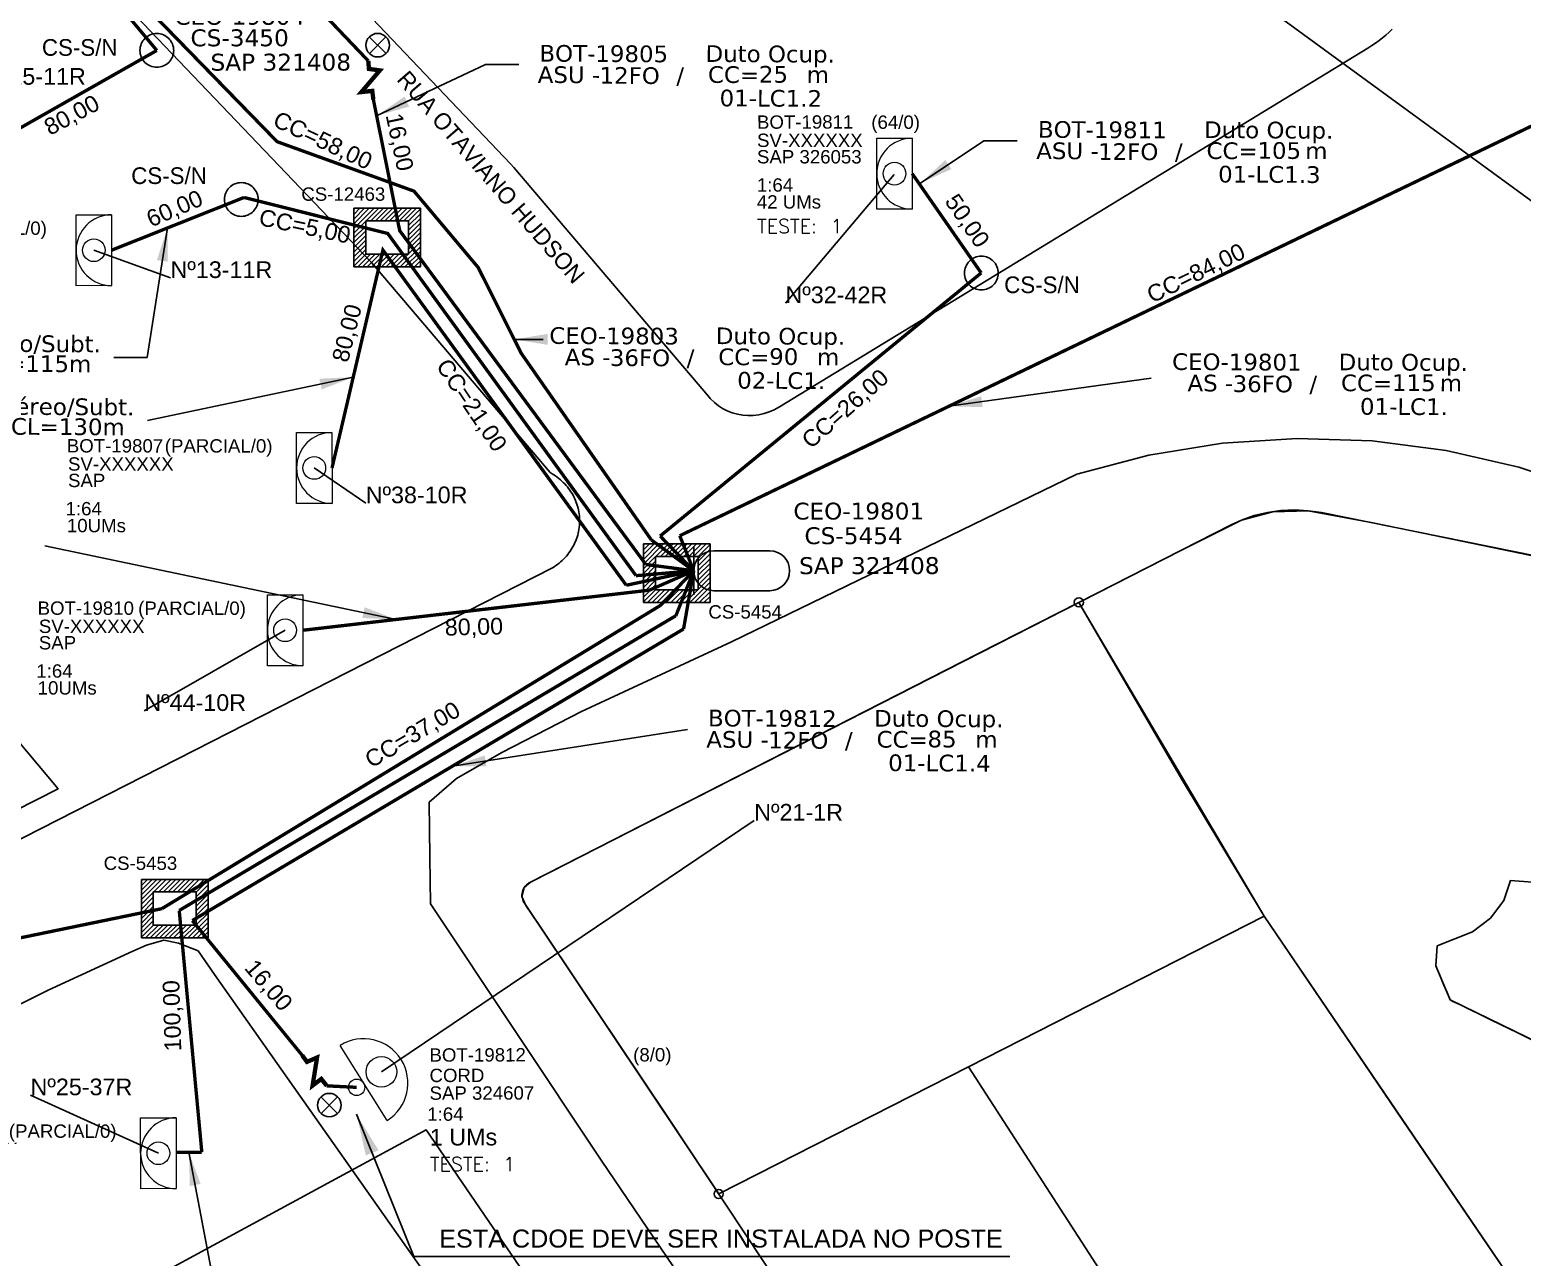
# Model space of a CAD drawing. Header units: millimetres. Extents: x 1075 to 1436, y -3191 to -2905.
# Drawn here: x 1200.5 to 1290, y -3141.6 to -3068 of the extents above; entities that cross this region are included whole.
import ezdxf
from ezdxf.enums import TextEntityAlignment as Align

# ---------------------------------------------------------------- set-up
doc = ezdxf.new("R2010")
doc.units = ezdxf.units.MM
doc.linetypes.add('PHANTOM2', pattern=[1.25, 0.625, -0.125, 0.125, -0.125, 0.125, -0.125])
for name, color, linetype in [('10.0-Cartográfico', 252, 'Continuous'), ('10.1-Caixas Subterrâneas', 5, 'Continuous'), ('10.3-Nome das Ruas', 252, 'Continuous'), ('20.4-CEOS', 1, 'Continuous'), ('20.5-CEO', 1, 'Continuous'), ('CAP a instalar', 1, 'Continuous'), ('E.T.', 7, 'Continuous'), ('label_cabos', 7, 'Continuous'), ('Legenda', 1, 'Continuous'), ('locais', 7, 'Continuous'), ('Subida Lateral', 5, 'Continuous')]:
    doc.layers.add(name, color=color, linetype=linetype)
for name, color, linetype, lineweight in [("20.0-LEGENDA DOS CDO'S", 1, 'Continuous', 0), ('20.1-CDO_INTERIOR', 1, 'Continuous', 0), ('20.2-CDO_POSTE', 1, 'Continuous', 5)]:
    doc.layers.add(name, color=color, linetype=linetype, lineweight=lineweight)
doc.layers.add('DROP DE CLIENTE', color=140, linetype='Continuous', plot=False)
doc.layers.add('EXTRA', color=50, linetype='Continuous', plot=False)
doc.styles.add('ARIAL', font='arial.ttf')
doc.styles.add('DIGICADE', font='arial.ttf')
doc.styles.add('ROMANS', font='romans.shx')
doc.styles.add('siredit', font='verdana.ttf')
doc.styles.add('TELEMAR-RJ', font='arial.ttf')
doc.linetypes.add('FENCELINE1', pattern='A,0.25,-0.1,[133,ltypeshp.shx,S=0.1,R=0,X=-0.1,Y=0],-0.1,1', length=1.45)
doc.dimstyles.new('CC', dxfattribs={"dimtxt": 1, "dimasz": 2, "dimexe": 0.18, "dimexo": 0.0625, "dimgap": 0.09, "dimtad": 0, "dimdec": 0, "dimrnd": 1, "dimzin": 0, "dimdsep": 46, "dimtxsty": 'siredit', "dimblk": 'NONE', "dimcen": 0, "dimse1": 1, "dimse2": 1, "dimsd1": 1, "dimsd2": 1, "dimclrt": 7, "dimadec": 0, "dimazin": 0, "dimtfac": 1, "dimtdec": 0, "dimtofl": 0, "dimtmove": 0, "dimatfit": 3, "dimfxl": 1, "dimtolj": 1, "dimtzin": 0, "dimarcsym": 0})
doc.dimstyles.new('ISO-25', dxfattribs={"dimtxt": 2.5, "dimasz": 2.5, "dimexe": 1.25, "dimexo": 0.625, "dimtad": 1, "dimtxsty": 'Standard', "dimcen": 2.5, "dimadec": 0, "dimazin": 0, "dimtfac": 1, "dimtmove": 0, "dimatfit": 3, "dimfxl": 1, "dimarcsym": 0})

# ---------------------------------------------------------------- blocks, each defined once
blk = doc.blocks.new('MHMZ')
at = {"linetype": 'PHANTOM2'}
blk.add_circle((-0.00000001, 0), 0.00001012, dxfattribs=at)
blk = doc.blocks.new('DV')
at = {"linetype": 'Continuous'}
blk.add_circle((0, 0), 0.00000275, dxfattribs=at)
blk = doc.blocks.new('POSTE')
at = {"layer": 'locais', "color": 10}
for points in [[(1, -0.99), (-1, 0.99)], [(0.99, 1), (-0.99, -1)]]:
    blk.add_lwpolyline(points, dxfattribs=at)
blk.add_circle((0, 0), 1.41, dxfattribs=at)
blk = doc.blocks.new('*X27')
at = {"color": 0, "linetype": 'Continuous'}
for p, q in [((-1.25, 0.34099), (-0.49099, 1.1)), ((-1.25, 0.517767), (-0.667767, 1.1)), ((-1.25, 0.694544), (-0.844544, 1.1)), ((-1.25, 0.87132), (-1.02132, 1.1)), ((-1.25, 1.048097), (-1.198097, 1.1)), ((-1.25, 0.164214), (-0.8035, 0.610714)), ((-0.789214, 0.625), (-0.314214, 1.1)), ((-0.612437, 0.625), (-0.137437, 1.1)), ((-0.43566, 0.625), (0.03934, 1.1)), ((-0.258883, 0.625), (0.216117, 1.1)), ((-0.082107, 0.625), (0.392893, 1.1)), ((0.09467, 0.625), (0.56967, 1.1)), ((0.271447, 0.625), (0.746447, 1.1)), ((0.448223, 0.625), (0.923223, 1.1)), ((0.625, 0.625), (1.1, 1.1)), ((0.801777, 0.625), (1.25, 1.073223)), ((0.8035, 0.449947), (1.25, 0.896447)), ((0.8035, 0.27317), (1.25, 0.71967)), ((-1.25, -0.012563), (-0.8035, 0.433937)), ((-1.25, -0.18934), (-0.8035, 0.25716)), ((-1.25, -0.366117), (-0.8035, 0.080383)), ((0.8035, 0.096393), (1.25, 0.542893)), ((0.8035, -0.080383), (1.25, 0.366117)), ((0.8035, -0.25716), (1.25, 0.18934)), ((0.8035, -0.433937), (1.25, 0.012563)), ((-1.25, -0.542893), (-0.8035, -0.096393)), ((-1.25, -0.71967), (-0.8035, -0.27317)), ((-1.25, -0.896447), (-0.8035, -0.449947)), ((0.49099, -1.1), (1.25, -0.34099)), ((0.667767, -1.1), (1.25, -0.517767)), ((0.8035, -0.610714), (1.25, -0.164214)), ((-1.25, -1.073223), (-0.801777, -0.625)), ((-1.1, -1.1), (-0.625, -0.625)), ((-0.923223, -1.1), (-0.448223, -0.625)), ((-0.746447, -1.1), (-0.271447, -0.625)), ((-0.56967, -1.1), (-0.09467, -0.625)), ((-0.392893, -1.1), (0.082107, -0.625)), ((-0.216117, -1.1), (0.258883, -0.625)), ((-0.03934, -1.1), (0.43566, -0.625)), ((0.137437, -1.1), (0.612437, -0.625)), ((0.314214, -1.1), (0.789214, -0.625)), ((0.844544, -1.1), (1.25, -0.694544)), ((1.02132, -1.1), (1.25, -0.87132)), ((1.198097, -1.1), (1.25, -1.048097))]:
    blk.add_line(p, q, dxfattribs=at)
blk = doc.blocks.new('MANHOLE_MQ')
at = {"color": 0, "linetype": 'Continuous'}
for p, q in [((0.00000623, 0.00000569), (-0.00000627, 0.00000569)), ((-0.00000627, 0.00000569), (-0.00000627, -0.00000531)), ((0.00000623, -0.00000531), (0.00000623, 0.00000569)), ((-0.00000404, 0.00000331), (0.00000399, 0.00000331)), ((-0.00000404, -0.00000294), (-0.00000404, 0.00000331)), ((0.00000399, 0.00000331), (0.00000399, -0.00000294)), ((-0.00000627, -0.00000531), (0.00000623, -0.00000531)), ((0.00000399, -0.00000294), (-0.00000404, -0.00000294)), ((0.00000399, -0.00000294), (0.00000399, -0.00000294))]:
    blk.add_line(p, q, dxfattribs=at)
at = {"color": 0, "linetype": 'Continuous', "xscale": 5e-06, "yscale": 5e-06, "zscale": 1e-05}
blk.add_blockref('*X27', (-0.00000002, 0.00000019), dxfattribs=at)
blk = doc.blocks.new('*U87')
at = {"layer": '20.5-CEO'}
for p, q in [((-1.557, 1.264), (1.8, 1.264)), ((1.8, -1.13), (-1.557, -1.13))]:
    blk.add_line(p, q, dxfattribs=at)
blk.add_lwpolyline([(2.997, -1.376), (2.997, 1.51)], dxfattribs=at)
for centre, start, end in [((-1.557, 0.067), 90, 270), ((1.8, 0.067), 270, 90)]:
    blk.add_arc(centre, 1.197, start, end, dxfattribs=at)
at = {"layer": '20.5-CEO', "color": 7, "style": 'siredit'}
for tag, height, p in [('FID', 1.01, (0.11, 5.605)), ('LOCAL', 1.014, (0.122, 4.234)), ('SAP', 1.014, (0.122, 2.974)), ('FIBRAS_RESERVA', 1.014, (0.122, -1.941))]:
    blk.add_attdef(tag, text='', height=height, dxfattribs=at).set_placement(p, align=Align.TOP_CENTER)
for tag, flags, p in [('ID_ATIVIDADE', 3, (0.11, -3.509)), ('FATOR', 1, (0.11, -4.821))]:
    blk.add_attdef(tag, text='', height=1.01, dxfattribs=dict(at, flags=flags)).set_placement(p, align=Align.TOP_CENTER)
at = {"layer": '20.5-CEO', "color": 7, "style": 'siredit', "flags": 3}
blk.add_attdef('QTDE', (-4.877, -7.055), '', height=1.01, dxfattribs=at)
blk = doc.blocks.new('*U28')
at = {"color": 0}
blk.add_line((2.145, -0.582), (-2.104, -0.684), dxfattribs=at)
for centre, radius in [((-0.004, 0.376), 0.733), ((0.03, -1.026), 0.393)]:
    blk.add_circle(centre, radius, dxfattribs=at)
blk.add_arc((0.02, -0.633), 2.125, 1.37817, 181.37817, dxfattribs=at)
blk = doc.blocks.new('Inst CDOE-8 CAIXA DIST OPT CDOE 48F_8D C_SPL OPTAP')
at = {"layer": "20.0-LEGENDA DOS CDO'S", "color": 0}
for tag, p, style, flags in [('ID_ATIVIDADE', (0.12, 6.472), 'ARIAL', 3), ('FATOR', (7.921, 6.472), 'ARIAL', 1), ('QTDE', (0.235, -0.97), 'DIGICADE', 3)]:
    blk.add_attdef(tag, p, '', height=0.8, rotation=0.11799, dxfattribs=dict(at, style=style, flags=flags))
at = {"layer": "20.0-LEGENDA DOS CDO'S", "color": 0, "style": 'ARIAL'}
for tag, p, height in [('FID', (0.12, 5.248), 0.8), ('FIBRAS_UTILIZADAS', (2.379, 5.263), 0.8), ('CORDOALHA', (0.122, 4.023), 0.8), ('SAP', (0.124, 2.961), 0.8), ('1:XX', (-0.012, 1.7), 0.8), ('UMS', (0.141, 0.217), 1)]:
    blk.add_attdef(tag, p, '', height=height, rotation=0.11799, dxfattribs=at)
blk = doc.blocks.new('Teste  FTTH')
at = {"color": 0, "lineweight": 0, "style": 'ROMANS'}
for tag, p in [('TESTE', (-2.302, -0.29)), ('QTDE', (0.212, -0.29))]:
    blk.add_attdef(tag, p, '', height=0.48, dxfattribs=at)
for tag, p, flags in [('FID', (-2.227, -1.253), 1), ('FATOR', (-2.227, -2.028), 3), ('ID_ATIVIDADE', (-2.227, -2.716), 3)]:
    blk.add_attdef(tag, p, '', height=0.48, dxfattribs=dict(at, flags=flags))
blk = doc.blocks.new('CDOI_CT_ESQ')
at = {"layer": '20.1-CDO_INTERIOR', "color": 8, "lineweight": 18}
blk.add_lwpolyline([(4.922, -0.364), (4.918, 3.885), (7.043, 3.887), (7.047, -0.362)], close=True, dxfattribs=at)
blk.add_circle((5.982, 1.761), 0.68, dxfattribs=at)
blk.add_arc((7.045, 1.762), 2.125, 90.05309, 270.05309, dxfattribs=at)
at = {"layer": "20.0-LEGENDA DOS CDO'S", "color": 8, "style": 'ARIAL'}
for tag, p in [('CDO_N', (-9.298, 2.691)), ('SURVEY', (-9.296, 1.6)), ('SAP', (-9.299, 0.614)), ('1:XX', (-9.305, -1.079)), ('UMS', (-9.306, -2.093))]:
    blk.add_attdef(tag, p, '', height=0.8, rotation=359.97241, dxfattribs=at)
blk.add_attdef('FIBRAS_UTILIZADAS', text='', height=0.8, rotation=359.97241, dxfattribs=at).set_placement((-1.586, 2.687), align=Align.CENTER)
blk = doc.blocks.new('Inst CDOI-64')
at = {"layer": '20.1-CDO_INTERIOR', "color": 1, "lineweight": 18}
blk.add_lwpolyline([(-2.119, -2.126), (-2.121, 2.124), (0.004, 2.125), (0.006, -2.125)], close=True, dxfattribs=at)
blk.add_circle((-1.057, -0.001), 0.68, dxfattribs=at)
blk.add_arc((0.005, 0), 2.125, 90.02759, 270.02759, dxfattribs=at)
at = {"layer": "20.0-LEGENDA DOS CDO'S"}
for tag, p, style, flags in [('ID_ATIVIDADE', (-9.298, 3.781), 'ARIAL', 3), ('FATOR', (-1.496, 3.781), 'ARIAL', 1), ('QTDE', (-9.182, -3.661), 'DIGICADE', 3)]:
    blk.add_attdef(tag, p, '', height=0.8, rotation=0.11799, dxfattribs=dict(at, style=style, flags=flags))
at = {"layer": "20.0-LEGENDA DOS CDO'S", "style": 'ARIAL'}
for tag, p, rotation in [('FID', (-9.298, 2.691), 0.11799), ('SURVEY', (-9.296, 1.6), 359.97241), ('SAP', (-9.299, 0.614), 359.97241), ('1:XX', (-9.305, -1.079), 359.97241), ('UMS', (-9.306, -2.093), 359.97241)]:
    blk.add_attdef(tag, p, '', height=0.8, rotation=rotation, dxfattribs=at)
blk.add_attdef('FIBRAS_UTILIZADAS', text='', height=0.8, rotation=359.97241, dxfattribs=at).set_placement((-0.988, 2.687), align=Align.CENTER)
blk = doc.blocks.new('Inst CB DT OCUP CFOA-SM-ASU-120-S-12')
at = {"layer": 'label_cabos', "color": 0, "style": 'siredit'}
for tag, flags, p in [('ID_ATIVIDADE', 3, (1.314, 2.672)), ('FATOR', 1, (11.56, 2.551))]:
    blk.add_attdef(tag, text='', height=1, rotation=359.69001, dxfattribs=dict(at, flags=flags)).set_placement(p, align=Align.MIDDLE_CENTER)
for tag, p in [('DESTINO_CABO', (3.131, 1.262)), ('TIPO_CABO', (13.108, 1.245)), ('TIPO_CABO', (1.262, -0.005)), ('CABO', (4.686, -0.052)), ('/', (7.714, -0.052)), ('LANCE', (10.909, 0.002)), ('UND', (15.964, 0.002)), ('FID', (13.148, -1.414))]:
    blk.add_attdef(tag, text='', height=1, rotation=359.69001, dxfattribs=at).set_placement(p, align=Align.MIDDLE_CENTER)
blk.add_attdef('QTDE', (12.429, -0.475), '', height=1, rotation=359.69001, dxfattribs=at)
blk = doc.blocks.new('_None')
blk = doc.blocks.new('LEGENDA DOS CABOS')
at = {"layer": 'EXTRA', "color": 0, "style": 'siredit'}
for tag, p in [('ID', (4.601, 0.974)), ('XX', (9.03, 0.974))]:
    blk.add_attdef(tag, text='', height=0.48, rotation=359.69001, dxfattribs=at).set_placement(p, align=Align.MIDDLE_CENTER)
at = {"layer": 'Legenda', "color": 0, "style": 'siredit'}
for tag, p in [('TIPO_CABO', (1.314, -0.005)), ('CABO', (4.686, -0.052)), ('/', (6.809, -0.052)), ('METROS', (10.034, -0.052))]:
    blk.add_attdef(tag, text='', height=0.8, rotation=359.69001, dxfattribs=at).set_placement(p, align=Align.MIDDLE_CENTER)
blk = doc.blocks.new('Inst CB DT OCUP CFOA-SM-AS-80-TS-36')
at = {"layer": 'label_cabos', "color": 0, "style": 'siredit'}
for tag, flags, p in [('ID_ATIVIDADE', 3, (1.314, 2.672)), ('FATOR', 1, (11.56, 2.551))]:
    blk.add_attdef(tag, text='', height=1, rotation=359.69001, dxfattribs=dict(at, flags=flags)).set_placement(p, align=Align.MIDDLE_CENTER)
for tag, p in [('DESTINO_CABO', (3.131, 1.262)), ('TIPO_CABO', (13.108, 1.245)), ('TIPO_CABO', (1.762, -0.005)), ('CABO', (4.686, -0.052)), ('/', (7.714, -0.052)), ('LANCE', (10.909, 0.002)), ('UND', (15.964, 0.002)), ('FID', (13.148, -1.414))]:
    blk.add_attdef(tag, text='', height=1, rotation=359.69001, dxfattribs=at).set_placement(p, align=Align.MIDDLE_CENTER)
blk.add_attdef('QTDE', (12.429, -0.475), '', height=1, rotation=359.69001, dxfattribs=at)

msp = doc.modelspace()

# ---------------------------------------------------------------- linework, layer by layer
at = {"layer": '10.0-Cartográfico'}
for points in [[(1282.214, -3067.98), (1282.029, -3068.159), (1281.836, -3068.333), (1281.637, -3068.5), (1281.431, -3068.662), (1281.22, -3068.817), (1281.002, -3068.965), (1280.764, -3069.116), (1245.485, -3090.631), (1245.159, -3090.814), (1244.872, -3090.936), (1244.563, -3091.038), (1244.251, -3091.104), (1243.914, -3091.143), (1243.593, -3091.153), (1243.285, -3091.129), (1242.963, -3091.07), (1242.649, -3090.981), (1242.343, -3090.861), (1242.075, -3090.727), (1241.825, -3090.565), (1241.588, -3090.372), (1241.335, -3090.124), (1241.284, -3090.07), (1229.557, -3076.287), (1229.354, -3076.06), (1190.302, -3035.004)], [(1189.794, -3049.274), (1221.02, -3081.971), (1231.743, -3094.576), (1231.851, -3094.639), (1231.956, -3094.704), (1232.058, -3094.773), (1232.158, -3094.846), (1232.255, -3094.921), (1232.349, -3095), (1232.44, -3095.082), (1232.528, -3095.166), (1232.613, -3095.253), (1232.695, -3095.343), (1232.773, -3095.436), (1232.847, -3095.531), (1232.918, -3095.628), (1232.986, -3095.727), (1233.049, -3095.829), (1233.109, -3095.933), (1233.164, -3096.038), (1233.216, -3096.145), (1233.264, -3096.254), (1233.307, -3096.364), (1233.347, -3096.476), (1233.382, -3096.589), (1233.413, -3096.703), (1233.44, -3096.817), (1233.462, -3096.933), (1233.48, -3097.049), (1233.493, -3097.166), (1233.503, -3097.283), (1233.507, -3097.4), (1233.508, -3097.518), (1233.504, -3097.635), (1233.496, -3097.752), (1233.483, -3097.869), (1233.466, -3097.985), (1233.444, -3098.101), (1233.418, -3098.216), (1233.388, -3098.33), (1233.354, -3098.443), (1233.315, -3098.555), (1233.273, -3098.665), (1233.226, -3098.774), (1233.175, -3098.882), (1233.12, -3098.988), (1233.061, -3099.092), (1232.998, -3099.194), (1232.932, -3099.294), (1232.861, -3099.391), (1232.788, -3099.487), (1232.71, -3099.58), (1232.629, -3099.67), (1232.545, -3099.758), (1232.458, -3099.843), (1232.367, -3099.925), (1232.274, -3100.004), (1232.177, -3100.08), (1232.078, -3100.153), (1231.976, -3100.223), (1231.871, -3100.29), (1120.383, -3157.14)], [(1294.019, -3095.672), (1289.807, -3094.248), (1285.444, -3093.242), (1281.009, -3092.669), (1276.521, -3092.522), (1272.049, -3092.808), (1267.631, -3093.536), (1263.317, -3094.678)], [(1263.317, -3094.678), (1242.61, -3104.731), (1233.611, -3108.898), (1228.842, -3111.366), (1226.119, -3112.921), (1224.491, -3114.336), (1224.513, -3115.987), (1224.535, -3117.637), (1224.573, -3120.431), (1234.794, -3135.806), (1258.448, -3170.709), (1264.312, -3178.261), (1266.927, -3178.866), (1269.934, -3178.069), (1313.028, -3148.241)], [(1290.892, -3099.582), (1277.975, -3096.976), (1277.174, -3096.858), (1276.354, -3096.814), (1275.545, -3096.85), (1274.737, -3096.968), (1273.95, -3097.157), (1273.183, -3097.428), (1272.553, -3097.706), (1230.556, -3119.129), (1230.469, -3119.184), (1230.391, -3119.239), (1230.314, -3119.303), (1230.247, -3119.376), (1230.189, -3119.458), (1230.142, -3119.54), (1230.104, -3119.631), (1230.076, -3119.722), (1230.058, -3119.812), (1230.049, -3119.903), (1230.05, -3120.002), (1230.071, -3120.092), (1230.092, -3120.182), (1230.122, -3120.272), (1230.192, -3120.398)], [(1291.606, -3099.763), (1284.167, -3098.225), (1280.951, -3097.576), (1277.174, -3096.858), (1275.056, -3096.921), (1273.183, -3097.428), (1269.541, -3099.242), (1263.433, -3102.358)], [(1274.532, -3121.17), (1263.433, -3102.358), (1257.376, -3105.448), (1237.258, -3115.71), (1231.815, -3118.487), (1230.556, -3119.129), (1230.189, -3119.458), (1230.05, -3120.002), (1230.28, -3120.529), (1230.998, -3121.6), (1241.84, -3137.832), (1256.809, -3130.203), (1274.532, -3121.17)], [(1263.433, -3102.358), (1269.582, -3112.931), (1274.532, -3121.17), (1275.302, -3122.302), (1282.862, -3133.431), (1287.027, -3139.563), (1290.361, -3144.47)], [(1298.038, -3132.216), (1285.69, -3126.199), (1285.095, -3124.779), (1284.834, -3124.159), (1284.915, -3122.957), (1287.03, -3122.12), (1288.101, -3121.295), (1288.916, -3120.229), (1289.309, -3119.033), (1294.054, -3119.403)], [(1290.834, -3128.706), (1289.757, -3128.181), (1288.124, -3127.385), (1286.27, -3126.482), (1285.82, -3126.263), (1285.69, -3126.199), (1285.505, -3125.757), (1285.319, -3125.314), (1285.155, -3124.922), (1284.834, -3124.159), (1284.915, -3122.957), (1287.03, -3122.12), (1288.101, -3121.295), (1288.916, -3120.229), (1289.309, -3119.033), (1294.054, -3119.403)], [(1230.192, -3120.398), (1238.79, -3133.23), (1249.16, -3148.878), (1262.339, -3168.81), (1262.398, -3168.891), (1262.468, -3168.962), (1262.537, -3169.034), (1262.625, -3169.087), (1262.714, -3169.14), (1262.802, -3169.175), (1262.9, -3169.21), (1262.998, -3169.227), (1263.095, -3169.244), (1263.203, -3169.243), (1263.3, -3169.242), (1263.397, -3169.223), (1263.504, -3169.194), (1263.592, -3169.157), (1263.689, -3169.111), (1269.423, -3166.201), (1284.52, -3157.575), (1296.754, -3149.921)], [(1274.532, -3121.17), (1256.809, -3130.203), (1277.194, -3161.761), (1289.639, -3154.373), (1297.153, -3149.638), (1297.933, -3149.086), (1298.462, -3148.547), (1298.738, -3148.029), (1298.884, -3147.305), (1298.888, -3146.854), (1298.833, -3146.403), (1298.69, -3145.935), (1297.304, -3143.737), (1295.689, -3142.551), (1294.834, -3142.526), (1294.35, -3142.497), (1293.572, -3142.713), (1292.872, -3143.168), (1292.758, -3143.206), (1291.465, -3143.632), (1290.361, -3144.47), (1274.532, -3121.17)], [(1120.355, -3166.24), (1151.314, -3150.669), (1162.348, -3145.142), (1201.64, -3125.62), (1206.72, -3123.28), (1207.55, -3122.909), (1208.584, -3122.623), (1209.468, -3122.802), (1210.632, -3123.251), (1211.612, -3124.68), (1228.878, -3149.2)]]:
    msp.add_lwpolyline(points, dxfattribs=at)
at = {"layer": 'CAP a instalar', "linetype": 'FENCELINE1', "ltscale": 5, "const_width": 0.2}
msp.add_lwpolyline([(1220.835, -3069.884), (1201.129, -3049.218), (1191.445, -3038.953)], dxfattribs=at)
at = {"layer": 'CAP a instalar', "color": 252, "ltscale": 5, "const_width": 0.2}
for points in [[(1198.287, -3057.424), (1208.158, -3069.258)], [(1208.158, -3069.258), (1198.038, -3075.005)], [(1213.389, -3078.075), (1205.445, -3081.24)], [(1236.886, -3100.756), (1222.003, -3080.237), (1213.389, -3078.075)], [(1236.3, -3101.332), (1221.713, -3081.23), (1218.662, -3094.296)], [(1240.345, -3100.463), (1236.3, -3101.332)], [(1240.345, -3100.463), (1236.886, -3100.756)], [(1240.345, -3100.463), (1237.691, -3101.626)], [(1240.345, -3100.463), (1239.276, -3103.156)], [(1237.691, -3101.626), (1216.911, -3104.03)], [(1239.276, -3103.156), (1209.503, -3120.834)], [(1209.503, -3120.834), (1210.857, -3135.332)], [(1209.315, -3135.332), (1210.857, -3135.332)]]:
    msp.add_lwpolyline(points, dxfattribs=at)
at = {"layer": 'CAP a instalar', "ltscale": 5, "const_width": 0.2}
for points in [[(1237.806, -3098.617), (1229.999, -3087.411), (1227.422, -3082.272), (1223.576, -3077.696), (1215.372, -3074.731), (1205.076, -3064.151), (1198.733, -3056.976)], [(1237.473, -3100.083), (1222.719, -3080.066), (1221.137, -3072.181)], [(1239.507, -3098.361), (1293.05, -3072.598)], [(1257.577, -3082.602), (1253.441, -3076.648)], [(1238.332, -3098.38), (1257.577, -3082.602), (1257.577, -3082.602)], [(1240.345, -3100.463), (1237.806, -3098.617)], [(1240.345, -3100.463), (1238.332, -3098.38)], [(1240.345, -3100.463), (1239.507, -3098.361)], [(1240.345, -3100.463), (1237.473, -3100.083)], [(1240.345, -3100.463), (1238.335, -3102.549)], [(1240.345, -3100.463), (1239.736, -3103.954)], [(1238.335, -3102.549), (1208.463, -3120.726)], [(1239.736, -3103.954), (1210.287, -3121.439)], [(1208.463, -3120.726), (1191.916, -3124.135), (1183.574, -3126.466), (1173.258, -3130.548), (1166.487, -3134.026), (1157.645, -3138.634), (1138.571, -3149.441), (1116.966, -3162.182), (1110.493, -3166.812)], [(1210.287, -3121.439), (1216.875, -3129.523)], [(1218.349, -3131.351), (1220.135, -3131.441)]]:
    msp.add_lwpolyline(points, dxfattribs=at)
at = {"layer": 'DROP DE CLIENTE'}
for points in [[(1245.843, -3084.413), (1252.369, -3076.705)], [(1208.979, -3082.904), (1204.383, -3081.241)], [(1220.68, -3096.411), (1217.599, -3094.297)], [(1215.848, -3104.031), (1207.406, -3108.866)], [(1221.623, -3130.513), (1243.97, -3115.441)], [(1208.252, -3135.393), (1200.589, -3131.913)]]:
    msp.add_lwpolyline(points, dxfattribs=at)
at = {"layer": 'E.T.', "color": 2}
msp.add_lwpolyline([(1279.371, -3148.689), (1284.486, -3145.645), (1342.441, -3116.174), (1264.538, -3059.254), (1229.805, -3015.141), (1179.606, -2964.803), (1112.51, -3006.397), (1202.236, -3113.538), (1141.097, -3144.587), (1160.768, -3168.45), (1224.307, -3133.993), (1249.522, -3170.881), (1279.371, -3148.689), (1279.371, -3148.689)], dxfattribs=at)
at = {"layer": 'Subida Lateral', "color": 5, "const_width": 0.26}
for points in [[(1221.141, -3072.212), (1221.075, -3071.685), (1220.424, -3071.753), (1221.527, -3070.457), (1220.875, -3070.366), (1220.835, -3069.884)], [(1218.349, -3131.351), (1218.018, -3130.936), (1217.498, -3131.333), (1217.765, -3129.652), (1217.161, -3129.914), (1216.875, -3129.523)]]:
    msp.add_lwpolyline(points, dxfattribs=at)

# ---------------------------------------------------------------- block references
at = {"xscale": 0.5, "yscale": 0.5, "zscale": 0.5}
for p in [(1221.398, -3068.943), (1218.5, -3132.508)]:
    msp.add_blockref('POSTE', p, dxfattribs=at)
at = {"color": 0, "lineweight": 0}
msp.add_blockref('Inst CDOI-64', (1253.435, -3076.647), dxfattribs=at).add_auto_attribs({'FIBRAS_UTILIZADAS': '(64/0)', 'SURVEY': 'SV-XXXXXX', 'SAP': 'SAP 326053', '1:XX': '1:64', 'UMS': '42 UMs', 'FID': 'BOT-19811'})
at = {"layer": '10.0-Cartográfico', "xscale": 100000, "yscale": 100000, "zscale": 100000}
for p in [(1263.433, -3102.358), (1241.84, -3137.832)]:
    msp.add_blockref('DV', p, dxfattribs=at)
at = {"layer": '10.1-Caixas Subterrâneas', "xscale": 100000, "yscale": 100000, "zscale": 100000}
for p in [(1208.159, -3069.258), (1213.223, -3078.196), (1257.588, -3082.611)]:
    msp.add_blockref('MHMZ', p, dxfattribs=at)
at = {"layer": '10.1-Caixas Subterrâneas', "color": 30, "xscale": 319787.5543111581, "yscale": 319787.5543111582, "zscale": 319787.5543111582, "rotation": 180.0000000000627}
for p in [(1221.958, -3080.42), (1239.321, -3100.546), (1209.224, -3120.665)]:
    msp.add_blockref('MANHOLE_MQ', p, dxfattribs=at)
at = {"layer": "20.0-LEGENDA DOS CDO'S", "lineweight": 0}
for p, xscale, yscale, zscale, rotation in [((1248.167, -3079.704), 1.75050000000014, 1.750500000000102, 1.750499999999993, 0.004078562112672397), ((1228.561, -3135.955), 1.750499999999908, 1.750499999999988, 1.7505, 3.126797598519449e-05)]:
    msp.add_blockref('Teste  FTTH', p, dxfattribs=dict(at, xscale=xscale, yscale=yscale, zscale=zscale, rotation=rotation)).add_auto_attribs({'TESTE': 'TESTE:', 'QTDE': '1'})
ref = msp.add_blockref('Inst CDOE-8 CAIXA DIST OPT CDOE 48F_8D C_SPL OPTAP', (1224.384, -3135.149), dxfattribs=at)
ref.add_attrib('FID', 'BOT-19812', (1224.504, -3129.901), dxfattribs={"color": 0, "height": 0.8, "rotation": 0.11799, "style": 'ARIAL'})
ref.add_attrib('CORDOALHA', 'CORD', (1224.506, -3131.126), dxfattribs={"color": 0, "height": 0.8, "rotation": 0.11799, "style": 'ARIAL'})
ref.add_attrib('SAP', 'SAP 324607', (1224.508, -3132.188), dxfattribs={"color": 0, "height": 0.8, "rotation": 0.11799, "style": 'ARIAL'})
ref.add_attrib('1:XX', '1:64', (1224.372, -3133.449), dxfattribs={"color": 0, "height": 0.8, "rotation": 0.11799, "style": 'ARIAL'})
ref.add_attrib('UMS', '1 UMs', (1224.525, -3134.931), dxfattribs={"color": 0, "height": 1, "rotation": 0.11799, "style": 'ARIAL'})
ref.add_attrib('FIBRAS_UTILIZADAS', '(8/0)', dxfattribs={"color": 0, "height": 0.8, "rotation": 0.11799, "style": 'ARIAL'}).set_placement((1237.863, -3129.885), align=Align.CENTER)
at = {"layer": '20.1-CDO_INTERIOR'}
ref = msp.add_blockref('CDOI_CT_ESQ', (1198.4, -3083.002), dxfattribs=at)
ref.add_attrib('CDO_N', 'BOT-19808', (1189.546, -3080.312), dxfattribs={"layer": "20.0-LEGENDA DOS CDO'S", "color": 8, "height": 0.8, "rotation": 359.97241, "style": 'ARIAL'})
ref.add_attrib('FIBRAS_UTILIZADAS', '          (PARCIAL/0)', dxfattribs={"layer": "20.0-LEGENDA DOS CDO'S", "color": 8, "height": 0.8, "rotation": 359.97241, "style": 'ARIAL'}).set_placement((1196.787, -3080.315), align=Align.CENTER)
ref.add_attrib('SURVEY', '  SV-XXXXXX', (1188.998, -3081.402), dxfattribs={"layer": "20.0-LEGENDA DOS CDO'S", "color": 8, "height": 0.8, "rotation": 359.97241, "style": 'ARIAL'})
ref.add_attrib('SAP', '  SAP', (1188.998, -3082.389), dxfattribs={"layer": "20.0-LEGENDA DOS CDO'S", "color": 8, "height": 0.8, "rotation": 359.97241, "style": 'ARIAL'})
ref.add_attrib('1:XX', '  1:64', (1188.85, -3084.081), dxfattribs={"layer": "20.0-LEGENDA DOS CDO'S", "color": 8, "height": 0.8, "rotation": 359.97241, "style": 'ARIAL'})
ref.add_attrib('UMS', '11UMs', (1189.551, -3085.095), dxfattribs={"layer": "20.0-LEGENDA DOS CDO'S", "color": 8, "height": 0.8, "rotation": 359.97241, "style": 'ARIAL'})
ref = msp.add_blockref('CDOI_CT_ESQ', (1211.617, -3096.059), dxfattribs=at)
ref.add_attrib('CDO_N', 'BOT-19807', (1202.763, -3093.368), dxfattribs={"layer": "20.0-LEGENDA DOS CDO'S", "color": 8, "height": 0.8, "rotation": 359.97241, "style": 'ARIAL'})
ref.add_attrib('FIBRAS_UTILIZADAS', '            (PARCIAL/0)', dxfattribs={"layer": "20.0-LEGENDA DOS CDO'S", "color": 8, "height": 0.8, "rotation": 359.97241, "style": 'ARIAL'}).set_placement((1210.003, -3093.371), align=Align.CENTER)
ref.add_attrib('SURVEY', '  SV-XXXXXX', (1202.214, -3094.458), dxfattribs={"layer": "20.0-LEGENDA DOS CDO'S", "color": 8, "height": 0.8, "rotation": 359.97241, "style": 'ARIAL'})
ref.add_attrib('SAP', '  SAP', (1202.215, -3095.445), dxfattribs={"layer": "20.0-LEGENDA DOS CDO'S", "color": 8, "height": 0.8, "rotation": 359.97241, "style": 'ARIAL'})
ref.add_attrib('1:XX', '  1:64', (1202.066, -3097.137), dxfattribs={"layer": "20.0-LEGENDA DOS CDO'S", "color": 8, "height": 0.8, "rotation": 359.97241, "style": 'ARIAL'})
ref.add_attrib('UMS', '10UMs', (1202.768, -3098.151), dxfattribs={"layer": "20.0-LEGENDA DOS CDO'S", "color": 8, "height": 0.8, "rotation": 359.97241, "style": 'ARIAL'})
ref = msp.add_blockref('CDOI_CT_ESQ', (1209.866, -3105.792), dxfattribs=at)
ref.add_attrib('CDO_N', 'BOT-19810', (1201.012, -3103.102), dxfattribs={"layer": "20.0-LEGENDA DOS CDO'S", "color": 8, "height": 0.8, "rotation": 359.97241, "style": 'ARIAL'})
ref.add_attrib('FIBRAS_UTILIZADAS', '             (PARCIAL/0)', dxfattribs={"layer": "20.0-LEGENDA DOS CDO'S", "color": 8, "height": 0.8, "rotation": 359.97241, "style": 'ARIAL'}).set_placement((1208.252, -3103.105), align=Align.CENTER)
ref.add_attrib('SURVEY', '  SV-XXXXXX', (1200.464, -3104.192), dxfattribs={"layer": "20.0-LEGENDA DOS CDO'S", "color": 8, "height": 0.8, "rotation": 359.97241, "style": 'ARIAL'})
ref.add_attrib('SAP', '  SAP', (1200.464, -3105.179), dxfattribs={"layer": "20.0-LEGENDA DOS CDO'S", "color": 8, "height": 0.8, "rotation": 359.97241, "style": 'ARIAL'})
ref.add_attrib('1:XX', '  1:64', (1200.315, -3106.871), dxfattribs={"layer": "20.0-LEGENDA DOS CDO'S", "color": 8, "height": 0.8, "rotation": 359.97241, "style": 'ARIAL'})
ref.add_attrib('UMS', '10UMs', (1201.017, -3107.885), dxfattribs={"layer": "20.0-LEGENDA DOS CDO'S", "color": 8, "height": 0.8, "rotation": 359.97241, "style": 'ARIAL'})
ref = msp.add_blockref('CDOI_CT_ESQ', (1202.27, -3137.154), dxfattribs=at)
ref.add_attrib('CDO_N', 'BOT-19809', (1193.416, -3134.464), dxfattribs={"layer": "20.0-LEGENDA DOS CDO'S", "color": 8, "height": 0.8, "rotation": 359.97241, "style": 'ARIAL'})
ref.add_attrib('FIBRAS_UTILIZADAS', '            (PARCIAL/0)', dxfattribs={"layer": "20.0-LEGENDA DOS CDO'S", "color": 8, "height": 0.8, "rotation": 359.97241, "style": 'ARIAL'}).set_placement((1200.656, -3134.467), align=Align.CENTER)
ref.add_attrib('SURVEY', '  SV-XXXXXX', (1192.867, -3135.554), dxfattribs={"layer": "20.0-LEGENDA DOS CDO'S", "color": 8, "height": 0.8, "rotation": 359.97241, "style": 'ARIAL'})
ref.add_attrib('SAP', '  SAP', (1192.868, -3136.541), dxfattribs={"layer": "20.0-LEGENDA DOS CDO'S", "color": 8, "height": 0.8, "rotation": 359.97241, "style": 'ARIAL'})
ref.add_attrib('1:XX', '  1:64', (1192.719, -3138.233), dxfattribs={"layer": "20.0-LEGENDA DOS CDO'S", "color": 8, "height": 0.8, "rotation": 359.97241, "style": 'ARIAL'})
ref.add_attrib('UMS', '37UMs', (1193.421, -3139.247), dxfattribs={"layer": "20.0-LEGENDA DOS CDO'S", "color": 8, "height": 0.8, "rotation": 359.97241, "style": 'ARIAL'})
at = {"layer": '20.2-CDO_POSTE', "xscale": 1.250000000000026, "yscale": 1.250000000000029, "zscale": 1.25, "rotation": 300.5837706463161}
msp.add_blockref('*U28', (1221.22, -3130.756), dxfattribs=at)
at = {"layer": '20.5-CEO', "color": 0, "lineweight": 0}
ref = msp.add_blockref('*U87', (1211.949, -3065.236), dxfattribs=dict(at, xscale=-1, rotation=0.03876495476178299))
ref.add_attrib('LOCAL', '  CS-3450', dxfattribs={"color": 7, "height": 1.0138, "rotation": 0.03876, "style": 'siredit'}).set_placement((1212.681, -3067.994), align=Align.TOP_CENTER)
ref.add_attrib('SAP', '     SAP 321408', dxfattribs={"color": 7, "height": 1.01376, "rotation": 0.03876, "style": 'siredit'}).set_placement((1214.485, -3069.454), align=Align.TOP_CENTER)
ref.add_attrib('FID', '   CEO-19804', dxfattribs={"layer": '20.4-CEOS', "color": 7, "height": 1.00968, "rotation": 0.03876, "style": 'siredit'}).set_placement((1212.469, -3066.707), align=Align.TOP_CENTER)
ref = msp.add_blockref('*U87', (1243.342, -3100.528), dxfattribs=dict(at, xscale=-1, rotation=0.03876495476178299))
ref.add_attrib('LOCAL', '  CS-5454', dxfattribs={"color": 7, "height": 1.0138, "rotation": 0.03876, "style": 'siredit'}).set_placement((1249.486, -3097.85), align=Align.TOP_CENTER)
ref.add_attrib('SAP', '     SAP 321408', dxfattribs={"color": 7, "height": 1.01376, "rotation": 0.03876, "style": 'siredit'}).set_placement((1249.765, -3099.647), align=Align.TOP_CENTER)
ref.add_attrib('FID', '   CEO-19801', dxfattribs={"layer": '20.4-CEOS', "color": 7, "height": 1.00968, "rotation": 0.03876, "style": 'siredit'}).set_placement((1249.577, -3096.378), align=Align.TOP_CENTER)
at = {"layer": 'label_cabos', "color": 0, "lineweight": 0}
ref = msp.add_blockref('Inst CB DT OCUP CFOA-SM-ASU-120-S-12', (1231.821, -3070.709), dxfattribs=at)
ref.add_attrib('DESTINO_CABO', 'BOT-19805', dxfattribs={"color": 0, "height": 1, "rotation": 359.69001, "style": 'siredit'}).set_placement((1234.952, -3069.447), align=Align.MIDDLE_CENTER)
ref.add_attrib('CABO', '12FO', dxfattribs={"color": 0, "height": 1, "rotation": 359.69001, "style": 'siredit'}).set_placement((1236.506, -3070.761), align=Align.MIDDLE_CENTER)
ref.add_attrib('TIPO_CABO', 'Duto Ocup.', dxfattribs={"color": 0, "height": 1, "rotation": 359.69001, "style": 'siredit'}).set_placement((1244.929, -3069.465), align=Align.MIDDLE_CENTER)
ref.add_attrib('/', '/', dxfattribs={"color": 0, "height": 1, "rotation": 359.69001, "style": 'siredit'}).set_placement((1239.535, -3070.761), align=Align.MIDDLE_CENTER)
ref.add_attrib('TIPO_CABO', 'ASU - ', dxfattribs={"color": 0, "height": 1, "rotation": 359.69001, "style": 'siredit'}).set_placement((1233.083, -3070.714), align=Align.MIDDLE_CENTER)
ref.add_attrib('FID', '01-LC1.2', dxfattribs={"color": 0, "height": 1, "rotation": 359.69001, "style": 'siredit'}).set_placement((1244.968, -3072.124), align=Align.MIDDLE_CENTER)
ref.add_attrib('LANCE', 'CC=', dxfattribs={"color": 0, "height": 1, "rotation": 359.69001, "style": 'siredit'}).set_placement((1242.73, -3070.708), align=Align.MIDDLE_CENTER)
ref.add_attrib('QTDE', '25', (1244.249, -3071.184), dxfattribs={"color": 0, "height": 1, "rotation": 359.69001, "style": 'siredit'})
ref.add_attrib('UND', 'm', dxfattribs={"color": 0, "height": 1, "rotation": 359.69001, "style": 'siredit'}).set_placement((1247.785, -3070.708), align=Align.MIDDLE_CENTER)
ref = msp.add_blockref('Inst CB DT OCUP CFOA-SM-ASU-120-S-12', (1261.706, -3075.275), dxfattribs=at)
ref.add_attrib('DESTINO_CABO', 'BOT-19811', dxfattribs={"color": 0, "height": 1, "rotation": 359.69001, "style": 'siredit'}).set_placement((1264.838, -3074.012), align=Align.MIDDLE_CENTER)
ref.add_attrib('CABO', '12FO', dxfattribs={"color": 0, "height": 1, "rotation": 359.69001, "style": 'siredit'}).set_placement((1266.392, -3075.327), align=Align.MIDDLE_CENTER)
ref.add_attrib('TIPO_CABO', 'Duto Ocup.', dxfattribs={"color": 0, "height": 1, "rotation": 359.69001, "style": 'siredit'}).set_placement((1274.814, -3074.03), align=Align.MIDDLE_CENTER)
ref.add_attrib('/', '/', dxfattribs={"color": 0, "height": 1, "rotation": 359.69001, "style": 'siredit'}).set_placement((1269.42, -3075.327), align=Align.MIDDLE_CENTER)
ref.add_attrib('TIPO_CABO', 'ASU - ', dxfattribs={"color": 0, "height": 1, "rotation": 359.69001, "style": 'siredit'}).set_placement((1262.969, -3075.279), align=Align.MIDDLE_CENTER)
ref.add_attrib('FID', '01-LC1.3', dxfattribs={"color": 0, "height": 1, "rotation": 359.69001, "style": 'siredit'}).set_placement((1274.854, -3076.689), align=Align.MIDDLE_CENTER)
ref.add_attrib('LANCE', 'CC=', dxfattribs={"color": 0, "height": 1, "rotation": 359.69001, "style": 'siredit'}).set_placement((1272.615, -3075.273), align=Align.MIDDLE_CENTER)
ref.add_attrib('QTDE', '105', (1274.135, -3075.75), dxfattribs={"color": 0, "height": 1, "rotation": 359.69001, "style": 'siredit'})
ref.add_attrib('UND', 'm', dxfattribs={"color": 0, "height": 1, "rotation": 359.69001, "style": 'siredit'}).set_placement((1277.67, -3075.273), align=Align.MIDDLE_CENTER)
ref = msp.add_blockref('LEGENDA DOS CABOS', (1186.46, -3088.514), dxfattribs=at)
ref.add_attrib('ID', 'BOT-19808', dxfattribs={"color": 0, "height": 1, "rotation": 359.69001, "style": 'siredit'}).set_placement((1190.7, -3086.884), align=Align.MIDDLE_CENTER)
ref.add_attrib('CABO', '12FO', dxfattribs={"color": 0, "height": 1, "rotation": 359.69001, "style": 'siredit'}).set_placement((1192.624, -3088.039), align=Align.MIDDLE_CENTER)
ref.add_attrib('METROS', 'CL=115m', dxfattribs={"color": 0, "height": 1, "rotation": 359.69001, "style": 'siredit'}).set_placement((1200.819, -3088.039), align=Align.MIDDLE_CENTER)
ref.add_attrib('XX', 'Aéreo/Subt.', dxfattribs={"color": 0, "height": 1, "rotation": 359.69001, "style": 'siredit'}).set_placement((1200.767, -3086.841), align=Align.MIDDLE_CENTER)
ref.add_attrib('/', '/', dxfattribs={"color": 0, "height": 1, "rotation": 359.69001, "style": 'siredit'}).set_placement((1195.652, -3088.039), align=Align.MIDDLE_CENTER)
ref.add_attrib('TIPO_CABO', 'ASU -', dxfattribs={"color": 0, "height": 1, "rotation": 359.69001, "style": 'siredit'}).set_placement((1189.2, -3087.992), align=Align.MIDDLE_CENTER)
ref = msp.add_blockref('Inst CB DT OCUP CFOA-SM-AS-80-TS-36', (1232.439, -3087.636), dxfattribs=at)
ref.add_attrib('DESTINO_CABO', 'CEO-19803', dxfattribs={"color": 0, "height": 1, "rotation": 359.69001, "style": 'siredit'}).set_placement((1235.571, -3086.374), align=Align.MIDDLE_CENTER)
ref.add_attrib('CABO', '36FO', dxfattribs={"color": 0, "height": 1, "rotation": 359.69001, "style": 'siredit'}).set_placement((1237.125, -3087.688), align=Align.MIDDLE_CENTER)
ref.add_attrib('TIPO_CABO', 'Duto Ocup.', dxfattribs={"color": 0, "height": 1, "rotation": 359.69001, "style": 'siredit'}).set_placement((1245.547, -3086.392), align=Align.MIDDLE_CENTER)
ref.add_attrib('/', '/', dxfattribs={"color": 0, "height": 1, "rotation": 359.69001, "style": 'siredit'}).set_placement((1240.153, -3087.688), align=Align.MIDDLE_CENTER)
ref.add_attrib('TIPO_CABO', 'AS - ', dxfattribs={"color": 0, "height": 1, "rotation": 359.69001, "style": 'siredit'}).set_placement((1234.202, -3087.641), align=Align.MIDDLE_CENTER)
ref.add_attrib('FID', '02-LC1.', dxfattribs={"color": 0, "height": 1, "rotation": 359.69001, "style": 'siredit'}).set_placement((1245.587, -3089.051), align=Align.MIDDLE_CENTER)
ref.add_attrib('LANCE', 'CC=', dxfattribs={"color": 0, "height": 1, "rotation": 359.69001, "style": 'siredit'}).set_placement((1243.348, -3087.635), align=Align.MIDDLE_CENTER)
ref.add_attrib('QTDE', '90', (1244.868, -3088.111), dxfattribs={"color": 0, "height": 1, "rotation": 359.69001, "style": 'siredit'})
ref.add_attrib('UND', 'm', dxfattribs={"color": 0, "height": 1, "rotation": 359.69001, "style": 'siredit'}).set_placement((1248.403, -3087.635), align=Align.MIDDLE_CENTER)
ref = msp.add_blockref('Inst CB DT OCUP CFOA-SM-AS-80-TS-36', (1269.772, -3089.201), dxfattribs=at)
ref.add_attrib('DESTINO_CABO', 'CEO-19801', dxfattribs={"color": 0, "height": 1, "rotation": 359.69001, "style": 'siredit'}).set_placement((1272.903, -3087.938), align=Align.MIDDLE_CENTER)
ref.add_attrib('CABO', '36FO', dxfattribs={"color": 0, "height": 1, "rotation": 359.69001, "style": 'siredit'}).set_placement((1274.457, -3089.253), align=Align.MIDDLE_CENTER)
ref.add_attrib('TIPO_CABO', 'Duto Ocup.', dxfattribs={"color": 0, "height": 1, "rotation": 359.69001, "style": 'siredit'}).set_placement((1282.88, -3087.956), align=Align.MIDDLE_CENTER)
ref.add_attrib('/', '/', dxfattribs={"color": 0, "height": 1, "rotation": 359.69001, "style": 'siredit'}).set_placement((1277.486, -3089.253), align=Align.MIDDLE_CENTER)
ref.add_attrib('TIPO_CABO', 'AS - ', dxfattribs={"color": 0, "height": 1, "rotation": 359.69001, "style": 'siredit'}).set_placement((1271.534, -3089.205), align=Align.MIDDLE_CENTER)
ref.add_attrib('FID', '01-LC1.', dxfattribs={"color": 0, "height": 1, "rotation": 359.69001, "style": 'siredit'}).set_placement((1282.919, -3090.615), align=Align.MIDDLE_CENTER)
ref.add_attrib('LANCE', 'CC=', dxfattribs={"color": 0, "height": 1, "rotation": 359.69001, "style": 'siredit'}).set_placement((1280.681, -3089.199), align=Align.MIDDLE_CENTER)
ref.add_attrib('QTDE', '115', (1282.2, -3089.675), dxfattribs={"color": 0, "height": 1, "rotation": 359.69001, "style": 'siredit'})
ref.add_attrib('UND', 'm', dxfattribs={"color": 0, "height": 1, "rotation": 359.69001, "style": 'siredit'}).set_placement((1285.736, -3089.199), align=Align.MIDDLE_CENTER)
ref = msp.add_blockref('LEGENDA DOS CABOS', (1188.467, -3092.294), dxfattribs=at)
ref.add_attrib('ID', 'BOT-19807', dxfattribs={"color": 0, "height": 1, "rotation": 359.69001, "style": 'siredit'}).set_placement((1192.707, -3090.665), align=Align.MIDDLE_CENTER)
ref.add_attrib('CABO', '12FO', dxfattribs={"color": 0, "height": 1, "rotation": 359.69001, "style": 'siredit'}).set_placement((1194.631, -3091.82), align=Align.MIDDLE_CENTER)
ref.add_attrib('METROS', 'CL=130m', dxfattribs={"color": 0, "height": 1, "rotation": 359.69001, "style": 'siredit'}).set_placement((1202.826, -3091.82), align=Align.MIDDLE_CENTER)
ref.add_attrib('XX', 'Aéreo/Subt.', dxfattribs={"color": 0, "height": 1, "rotation": 359.69001, "style": 'siredit'}).set_placement((1202.774, -3090.621), align=Align.MIDDLE_CENTER)
ref.add_attrib('/', '/', dxfattribs={"color": 0, "height": 1, "rotation": 359.69001, "style": 'siredit'}).set_placement((1197.659, -3091.82), align=Align.MIDDLE_CENTER)
ref.add_attrib('TIPO_CABO', 'ASU -', dxfattribs={"color": 0, "height": 1, "rotation": 359.69001, "style": 'siredit'}).set_placement((1191.207, -3091.772), align=Align.MIDDLE_CENTER)
ref = msp.add_blockref('Inst CB DT OCUP CFOA-SM-ASU-120-S-12', (1241.927, -3110.574), dxfattribs=at)
ref.add_attrib('DESTINO_CABO', 'BOT-19812', dxfattribs={"color": 0, "height": 1, "rotation": 359.69001, "style": 'siredit'}).set_placement((1245.059, -3109.312), align=Align.MIDDLE_CENTER)
ref.add_attrib('CABO', '12FO', dxfattribs={"color": 0, "height": 1, "rotation": 359.69001, "style": 'siredit'}).set_placement((1246.613, -3110.626), align=Align.MIDDLE_CENTER)
ref.add_attrib('TIPO_CABO', 'Duto Ocup.', dxfattribs={"color": 0, "height": 1, "rotation": 359.69001, "style": 'siredit'}).set_placement((1255.036, -3109.329), align=Align.MIDDLE_CENTER)
ref.add_attrib('/', '/', dxfattribs={"color": 0, "height": 1, "rotation": 359.69001, "style": 'siredit'}).set_placement((1249.641, -3110.626), align=Align.MIDDLE_CENTER)
ref.add_attrib('TIPO_CABO', 'ASU - ', dxfattribs={"color": 0, "height": 1, "rotation": 359.69001, "style": 'siredit'}).set_placement((1243.19, -3110.579), align=Align.MIDDLE_CENTER)
ref.add_attrib('FID', '01-LC1.4', dxfattribs={"color": 0, "height": 1, "rotation": 359.69001, "style": 'siredit'}).set_placement((1255.075, -3111.989), align=Align.MIDDLE_CENTER)
ref.add_attrib('LANCE', 'CC=', dxfattribs={"color": 0, "height": 1, "rotation": 359.69001, "style": 'siredit'}).set_placement((1252.836, -3110.573), align=Align.MIDDLE_CENTER)
ref.add_attrib('QTDE', '85', (1254.356, -3111.049), dxfattribs={"color": 0, "height": 1, "rotation": 359.69001, "style": 'siredit'})
ref.add_attrib('UND', 'm', dxfattribs={"color": 0, "height": 1, "rotation": 359.69001, "style": 'siredit'}).set_placement((1257.891, -3110.573), align=Align.MIDDLE_CENTER)

# ---------------------------------------------------------------- texts
at = {"style": 'ARIAL'}
for tag, rotation, p in [('Nº15-11R', 359.96712, (1200.852, -3071.313)), ('80,00', 28.10377, (1203.289, -3073.563)), ('CC=58,00', 334.88884, (1217.902, -3075.099)), ('16,00', 281.95377, (1222.236, -3074.856)), ('60,00', 23.39796, (1209.419, -3079.187)), ('50,00', 304.45349, (1256.342, -3079.746)), ('CC=5,00', 348.29011, (1216.936, -3080.285)), ('CC=84,00', 26.01037, (1270.665, -3083.05)), ('Nº13-11R', 359.96712, (1212.029, -3082.905)), ('Nº32-42R', 359.96712, (1248.894, -3084.415)), ('80,00', 75.93795, (1220.036, -3086.33)), ('CC=21,00', 303.9581, (1226.628, -3090.804)), ('CC=26,00', 41.25055, (1249.745, -3091.11)), ('Nº38-10R', 359.96712, (1223.73, -3096.412)), ('80,00', 1.3132, (1227.18, -3104.314)), ('Nº44-10R', 359.96712, (1210.457, -3108.868)), ('CC=37,00', 30.71497, (1223.735, -3110.711)), ('Nº21-1R', 359.96712, (1246.632, -3115.443)), ('16,00', 310.49383, (1214.493, -3125.635)), ('100,00', 91.72598, (1209.565, -3127.135)), ('Nº25-37R', 359.96712, (1203.639, -3131.914))]:
    msp.add_attdef(tag, text='(XX/YY)', height=1, rotation=rotation, dxfattribs=at).set_placement(p, align=Align.CENTER)
at = {"layer": '10.1-Caixas Subterrâneas'}
for p in [(1201.271, -3069.579), (1206.626, -3077.268), (1258.957, -3083.812)]:
    msp.add_text('CS-S/N', height=1, dxfattribs=at).set_placement(p)
at = {"layer": '10.1-Caixas Subterrâneas', "color": 30, "style": 'ARIAL'}
for s, p in [('CS-12463', (1216.822, -3078.275)), ('CS-5454', (1241.222, -3103.327)), ('CS-5453', (1204.973, -3118.4))]:
    msp.add_text(s, height=0.8, dxfattribs=at).set_placement(p)
at = {"layer": '10.1-Caixas Subterrâneas', "color": 3, "style": 'TELEMAR-RJ'}
msp.add_text('ESTA CDOE DEVE SER INSTALADA NO POSTE  ', height=1.08, dxfattribs=at).set_placement((1225.088, -3141.049))
at = {"layer": '10.3-Nome das Ruas'}
msp.add_text('RUA OTAVIANO HUDSON', height=1, rotation=310.84222, dxfattribs=at).set_placement((1222.492, -3071.029))

# ---------------------------------------------------------------- leaders
at = {"color": 3}
msp.add_leader([(1220.135, -3133.051), (1223.56, -3141.584), (1259.304, -3141.584)], dimstyle='ISO-25', dxfattribs=at)
at = {"layer": 'label_cabos'}
for points in [[(1221.337, -3073.177), (1227.857, -3070.11), (1229.857, -3070.11)], [(1253.949, -3077.212), (1257.742, -3074.676), (1259.742, -3074.676)], [(1208.796, -3079.905), (1207.587, -3087.679), (1205.587, -3087.679)], [(1229.585, -3086.585), (1231.313, -3086.585)], [(1219.933, -3088.851), (1207.594, -3091.46)], [(1255.642, -3090.597), (1267.765, -3088.918)], [(1222.507, -3103.383), (1201.437, -3098.975)], [(1225.888, -3112.177), (1239.963, -3109.975)], [(1210.086, -3135.332), (1213.045, -3150.873), (1215.045, -3150.873)]]:
    msp.add_leader(points, dimstyle='CC', override={"dimgap": 0.09, "dimtad": 0}, dxfattribs=at)

doc.saveas('drawing.dxf')
